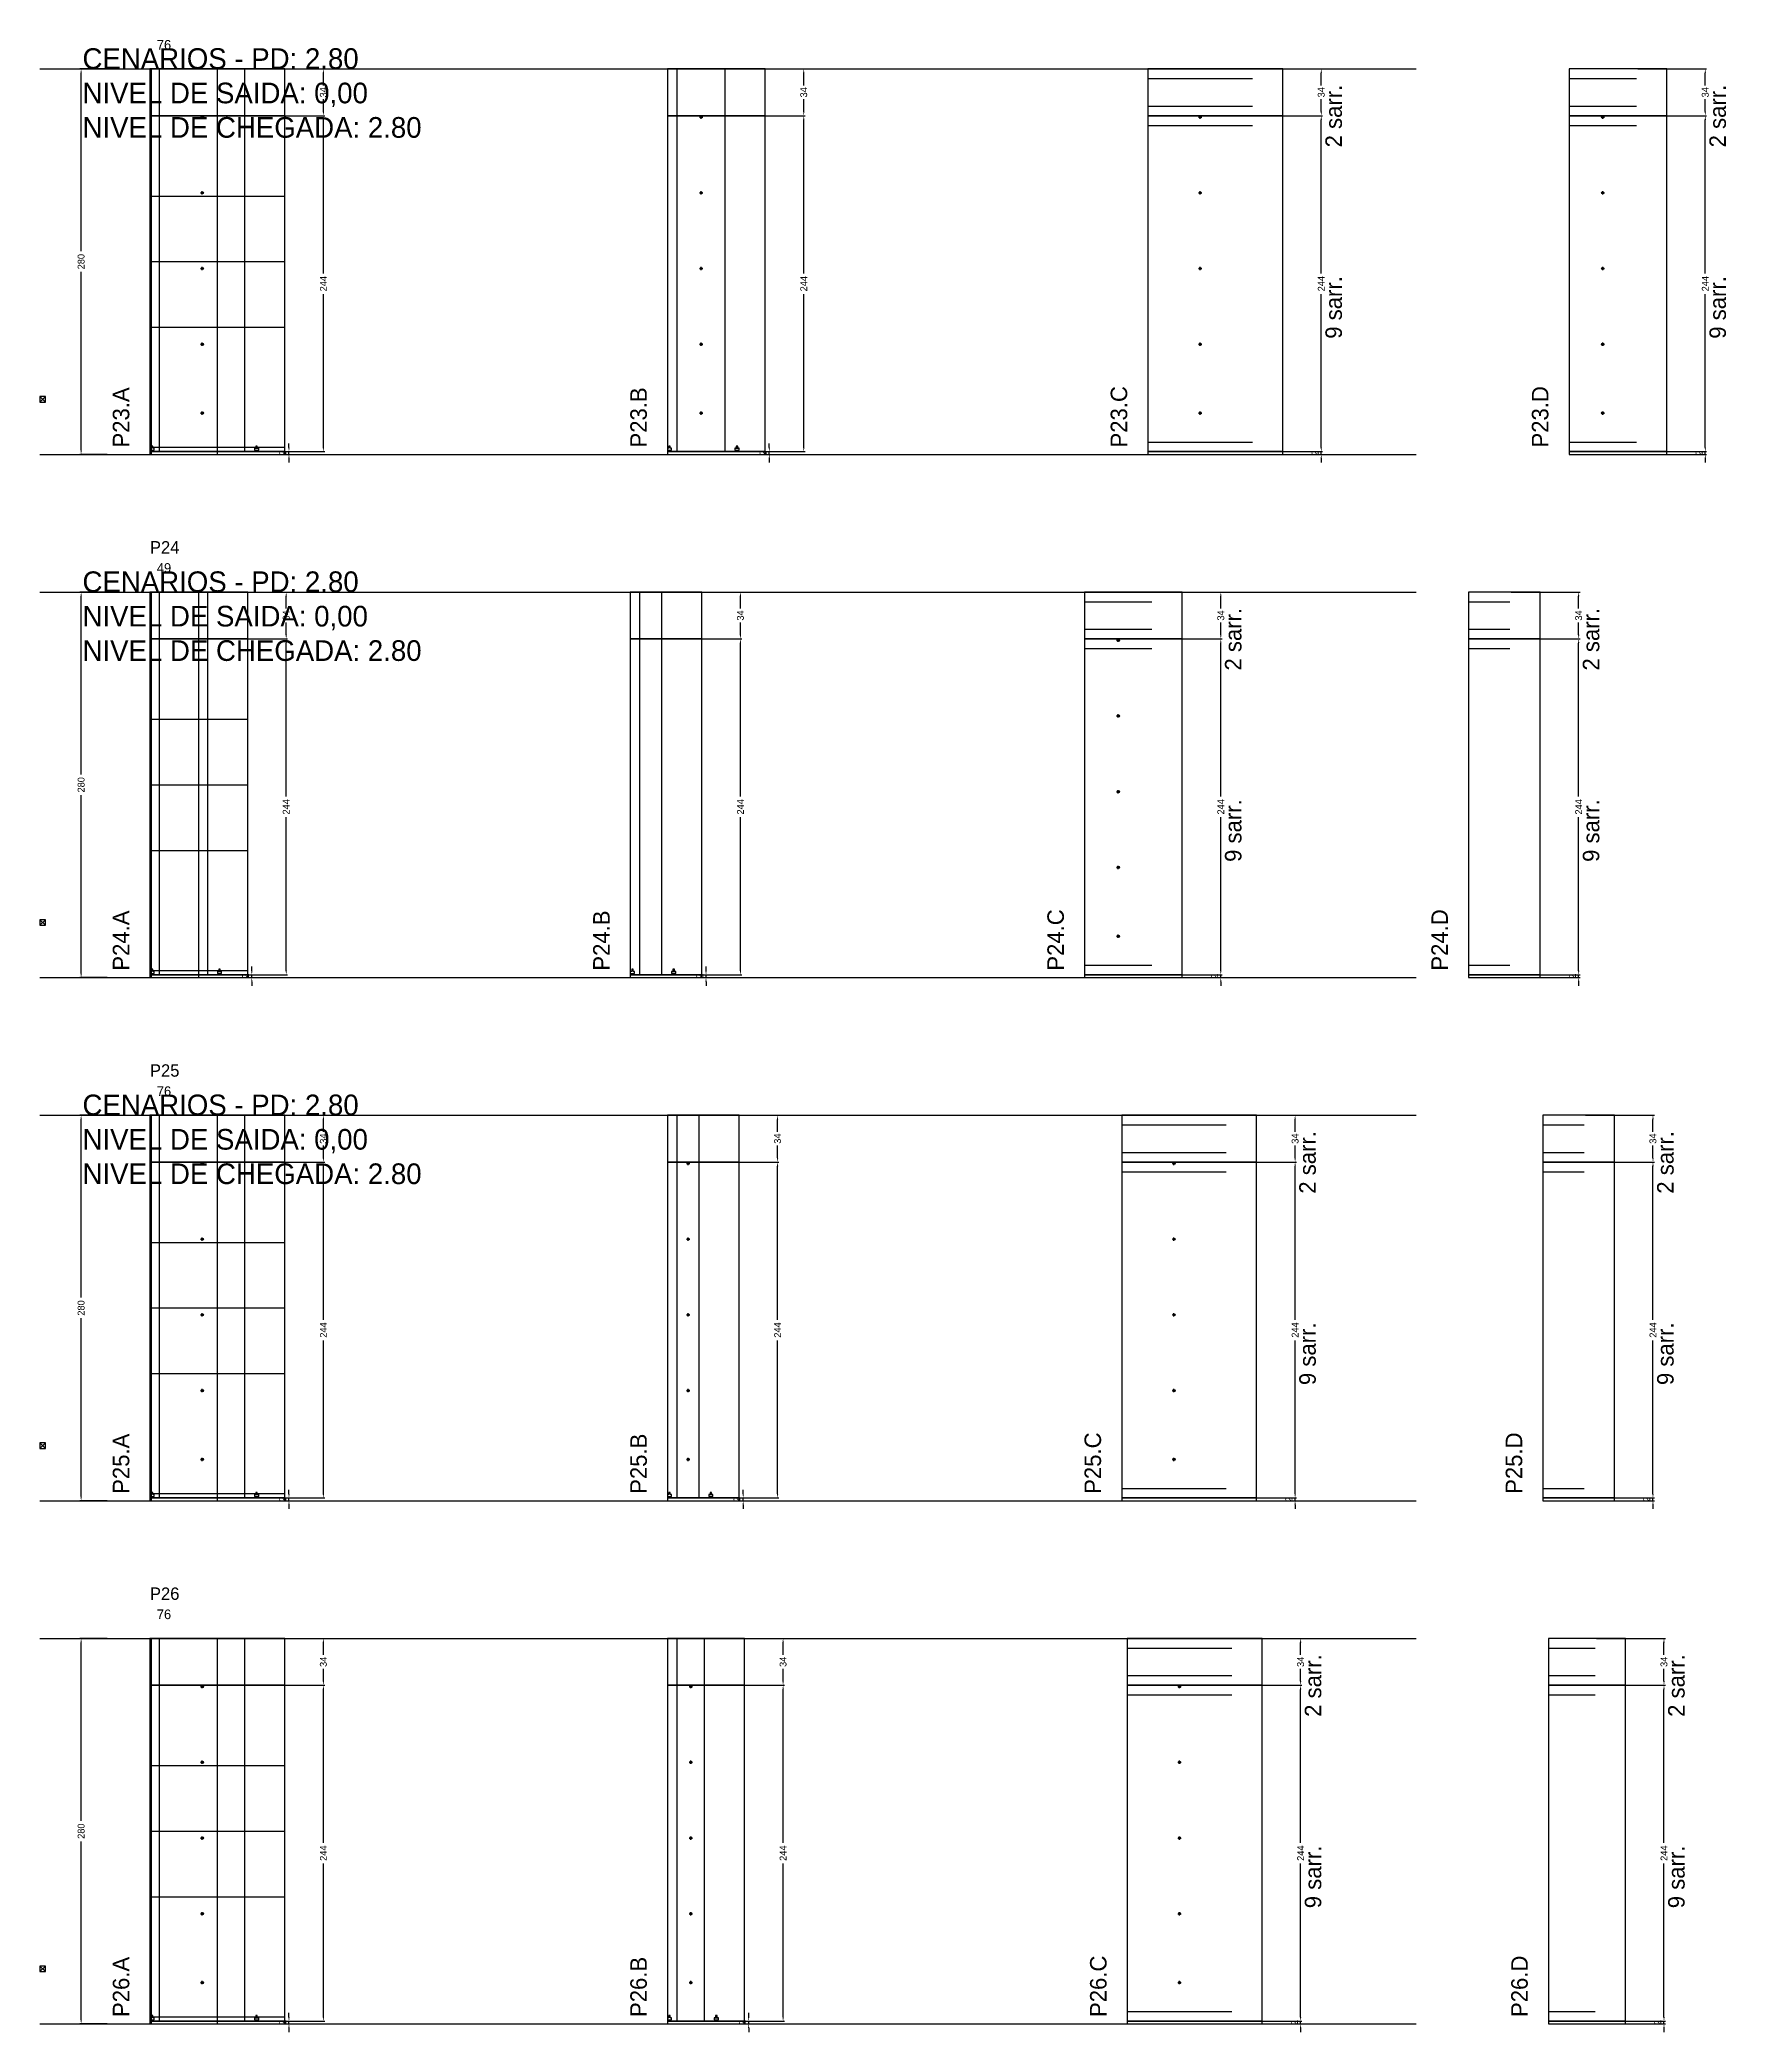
# Model space of a CAD drawing. Header units: centimetres. Extents: x -10500 to 4102, y -9886 to 295.
# Drawn here: x -7000 to -5775, y -9886 to -8439 of the extents above; entities that cross this region are included whole.
import ezdxf

# ---------------------------------------------------------------- set-up
doc = ezdxf.new("R2010")
doc.units = ezdxf.units.CM
doc.linetypes.add('DASHED', pattern=[2, -2])
for name, color, linetype in [('CHAPA', 140, 'Continuous'), ('COTA', 241, 'Continuous'), ('COTAS FURACAO', 16, 'Continuous'), ('Madeira', 30, 'Continuous'), ('MEIO_PONT', 160, 'Continuous'), ('NOMENCLATURA', 7, 'Continuous'), ('Nível', 160, 'Continuous'), ('Painéis', 200, 'Continuous'), ('Perfil Metálico', 150, 'Continuous'), ('SARR_2.2x7', 40, 'Continuous'), ('SARRAFO DE PRESSAO', 200, 'Continuous'), ('texto', 7, 'Continuous'), ('TEXTO_GERAL', 7, 'Continuous')]:
    doc.layers.add(name, color=color, linetype=linetype)
doc.dimstyles.new('PAINEL-NOVA', dxfattribs={"dimtxt": 5, "dimasz": 3, "dimexe": 1, "dimexo": 1, "dimgap": 1, "dimtad": 1, "dimcen": 2.5, "dimazin": 3, "dimtfac": 1, "dimtmove": 0, "dimatfit": 3})

# ---------------------------------------------------------------- blocks, each defined once
blk = doc.blocks.new('_CLOSEDFILLED')
at = {"color": 0, "linetype": 'BYBLOCK'}
blk.add_solid([(-1, 0.16), (0, 0), (-1, -0.16)], dxfattribs=at)
blk = doc.blocks.new('*D573')
for p, q in [((-6951, -8460), (-6971, -8460)), ((-6970, -8592.5), (-6970, -8463)), ((-6970, -8737), (-6970, -8607.5)), ((-6951, -8740), (-6971, -8740))]:
    blk.add_line(p, q)
at = {"layer": 'Defpoints'}
for p in [(-6950, -8460), (-6970, -8740), (-6950, -8740)]:
    blk.add_point(p, dxfattribs=at)
at = {"layer": 'COTA', "xscale": 3, "yscale": 3}
for p, rotation in [((-6970, -8460), 90), ((-6970, -8740), 270)]:
    blk.add_blockref('_CLOSEDFILLED', p, dxfattribs=dict(at, rotation=rotation))
at = {"layer": 'COTA', "insert": (-6970, -8600), "char_height": 5, "attachment_point": 5, "rotation": 90}
blk.add_mtext('280', dxfattribs=at)
blk = doc.blocks.new('MULDURA')
at = {"layer": 'Paineis'}
for p, q in [((0, 0), (4, 4)), ((4, 0), (0, 4))]:
    blk.add_line(p, q, dxfattribs=at)
blk.add_lwpolyline([(0, 0), (4, 0), (4, 4), (0, 4)], close=True, dxfattribs=at)
blk = doc.blocks.new('*D575')
for p, q in [((-6843, -8494), (-6793, -8494)), ((-6794, -8608.5), (-6794, -8497)), ((-6794, -8735), (-6794, -8623.5)), ((-6843, -8738), (-6793, -8738))]:
    blk.add_line(p, q)
at = {"layer": 'Defpoints'}
for p in [(-6844, -8494), (-6844, -8738), (-6794, -8738)]:
    blk.add_point(p, dxfattribs=at)
at = {"layer": 'COTA', "xscale": 3, "yscale": 3}
for p, rotation in [((-6794, -8494), 90), ((-6794, -8738), 270)]:
    blk.add_blockref('_CLOSEDFILLED', p, dxfattribs=dict(at, rotation=rotation))
at = {"layer": 'COTA', "insert": (-6794, -8616), "char_height": 5, "attachment_point": 5, "rotation": 90}
blk.add_mtext('244', dxfattribs=at)
blk = doc.blocks.new('*D576')
for p, q in [((-6843, -8460), (-6793, -8460)), ((-6794, -8472), (-6794, -8463)), ((-6843, -8494), (-6793, -8494)), ((-6794, -8491), (-6794, -8482))]:
    blk.add_line(p, q)
at = {"layer": 'Defpoints'}
for p in [(-6844, -8460), (-6844, -8494), (-6794, -8494)]:
    blk.add_point(p, dxfattribs=at)
at = {"layer": 'COTA', "xscale": 3, "yscale": 3}
for p, rotation in [((-6794, -8460), 90), ((-6794, -8494), 270)]:
    blk.add_blockref('_CLOSEDFILLED', p, dxfattribs=dict(at, rotation=rotation))
at = {"layer": 'COTA', "insert": (-6794, -8477), "char_height": 5, "attachment_point": 5, "rotation": 90}
blk.add_mtext('34', dxfattribs=at)
blk = doc.blocks.new('SLIPTEE')
at = {"layer": 'Paineis'}
blk.add_lwpolyline([(0, 0), (3, 0), (3, 1.5), (2, 1.5), (2, 3), (1, 3), (1, 1.5), (0, 1.5)], close=True, dxfattribs=at)
blk = doc.blocks.new('SLIPTDD')
at = {"layer": 'Paineis'}
blk.add_line((0, 1.5), (3, 1.5), dxfattribs=at)
blk.add_lwpolyline([(0, 0), (3, 0), (3, 1.5), (2, 1.5), (2, 3), (1, 3), (1, 1.5), (0, 1.5)], close=True, dxfattribs=at)
blk = doc.blocks.new('furacao')
at = {"layer": 'COTAS FURACAO'}
for p, q in [((-1.2, 0), (1.2, 0)), ((0, -1.2), (0, 1.2))]:
    blk.add_line(p, q, dxfattribs=at)
blk.add_circle((0, 0), 0.8, dxfattribs=at)
blk = doc.blocks.new('*D578')
for p, q in [((-6494, -8494), (-6444, -8494)), ((-6445, -8608.5), (-6445, -8497)), ((-6445, -8735), (-6445, -8623.5)), ((-6494, -8738), (-6444, -8738))]:
    blk.add_line(p, q)
at = {"layer": 'Defpoints'}
for p in [(-6495, -8494), (-6495, -8738), (-6445, -8738)]:
    blk.add_point(p, dxfattribs=at)
at = {"layer": 'COTA', "xscale": 3, "yscale": 3}
for p, rotation in [((-6445, -8494), 90), ((-6445, -8738), 270)]:
    blk.add_blockref('_CLOSEDFILLED', p, dxfattribs=dict(at, rotation=rotation))
at = {"layer": 'COTA', "insert": (-6445, -8616), "char_height": 5, "attachment_point": 5, "rotation": 90}
blk.add_mtext('244', dxfattribs=at)
blk = doc.blocks.new('*D579')
for p, q in [((-6494, -8460), (-6444, -8460)), ((-6445, -8472), (-6445, -8463)), ((-6494, -8494), (-6444, -8494)), ((-6445, -8491), (-6445, -8482))]:
    blk.add_line(p, q)
at = {"layer": 'Defpoints'}
for p in [(-6495, -8460), (-6495, -8494), (-6445, -8494)]:
    blk.add_point(p, dxfattribs=at)
at = {"layer": 'COTA', "xscale": 3, "yscale": 3}
for p, rotation in [((-6445, -8460), 90), ((-6445, -8494), 270)]:
    blk.add_blockref('_CLOSEDFILLED', p, dxfattribs=dict(at, rotation=rotation))
at = {"layer": 'COTA', "insert": (-6445, -8477), "char_height": 5, "attachment_point": 5, "rotation": 90}
blk.add_mtext('34', dxfattribs=at)
blk = doc.blocks.new('*D581')
for p, q in [((-6118, -8494), (-6068, -8494)), ((-6069, -8608.5), (-6069, -8497)), ((-6069, -8735), (-6069, -8623.5)), ((-6118, -8738), (-6068, -8738))]:
    blk.add_line(p, q)
at = {"layer": 'Defpoints'}
for p in [(-6119, -8494), (-6119, -8738), (-6069, -8738)]:
    blk.add_point(p, dxfattribs=at)
at = {"layer": 'COTA', "xscale": 3, "yscale": 3}
for p, rotation in [((-6069, -8494), 90), ((-6069, -8738), 270)]:
    blk.add_blockref('_CLOSEDFILLED', p, dxfattribs=dict(at, rotation=rotation))
at = {"layer": 'COTA', "insert": (-6069, -8616), "char_height": 5, "attachment_point": 5, "rotation": 90}
blk.add_mtext('244', dxfattribs=at)
blk = doc.blocks.new('*D582')
for p, q in [((-6118, -8460), (-6068, -8460)), ((-6069, -8472), (-6069, -8463)), ((-6118, -8494), (-6068, -8494)), ((-6069, -8491), (-6069, -8482))]:
    blk.add_line(p, q)
at = {"layer": 'Defpoints'}
for p in [(-6119, -8460), (-6119, -8494), (-6069, -8494)]:
    blk.add_point(p, dxfattribs=at)
at = {"layer": 'COTA', "xscale": 3, "yscale": 3}
for p, rotation in [((-6069, -8460), 90), ((-6069, -8494), 270)]:
    blk.add_blockref('_CLOSEDFILLED', p, dxfattribs=dict(at, rotation=rotation))
at = {"layer": 'COTA', "insert": (-6069, -8477), "char_height": 5, "attachment_point": 5, "rotation": 90}
blk.add_mtext('34', dxfattribs=at)
blk = doc.blocks.new('*D584')
for p, q in [((-5839, -8494), (-5789, -8494)), ((-5790, -8608.5), (-5790, -8497)), ((-5790, -8735), (-5790, -8623.5)), ((-5839, -8738), (-5789, -8738))]:
    blk.add_line(p, q)
at = {"layer": 'Defpoints'}
for p in [(-5840, -8494), (-5840, -8738), (-5790, -8738)]:
    blk.add_point(p, dxfattribs=at)
at = {"layer": 'COTA', "xscale": 3, "yscale": 3}
for p, rotation in [((-5790, -8494), 90), ((-5790, -8738), 270)]:
    blk.add_blockref('_CLOSEDFILLED', p, dxfattribs=dict(at, rotation=rotation))
at = {"layer": 'COTA', "insert": (-5790, -8616), "char_height": 5, "attachment_point": 5, "rotation": 90}
blk.add_mtext('244', dxfattribs=at)
blk = doc.blocks.new('*D585')
for p, q in [((-5839, -8460), (-5789, -8460)), ((-5790, -8472), (-5790, -8463)), ((-5839, -8494), (-5789, -8494)), ((-5790, -8491), (-5790, -8482))]:
    blk.add_line(p, q)
at = {"layer": 'Defpoints'}
for p in [(-5840, -8460), (-5840, -8494), (-5790, -8494)]:
    blk.add_point(p, dxfattribs=at)
at = {"layer": 'COTA', "xscale": 3, "yscale": 3}
for p, rotation in [((-5790, -8460), 90), ((-5790, -8494), 270)]:
    blk.add_blockref('_CLOSEDFILLED', p, dxfattribs=dict(at, rotation=rotation))
at = {"layer": 'COTA', "insert": (-5790, -8477), "char_height": 5, "attachment_point": 5, "rotation": 90}
blk.add_mtext('34', dxfattribs=at)
blk = doc.blocks.new('*D599')
for p, q in [((-6951, -8840), (-6971, -8840)), ((-6970, -8972.5), (-6970, -8843)), ((-6970, -9117), (-6970, -8987.5)), ((-6951, -9120), (-6971, -9120))]:
    blk.add_line(p, q)
at = {"layer": 'Defpoints'}
for p in [(-6950, -8840), (-6970, -9120), (-6950, -9120)]:
    blk.add_point(p, dxfattribs=at)
at = {"layer": 'COTA', "xscale": 3, "yscale": 3}
for p, rotation in [((-6970, -8840), 90), ((-6970, -9120), 270)]:
    blk.add_blockref('_CLOSEDFILLED', p, dxfattribs=dict(at, rotation=rotation))
at = {"layer": 'COTA', "insert": (-6970, -8980), "char_height": 5, "attachment_point": 5, "rotation": 90}
blk.add_mtext('280', dxfattribs=at)
blk = doc.blocks.new('*D601')
for p, q in [((-6870, -8874), (-6820, -8874)), ((-6821, -8988.5), (-6821, -8877)), ((-6821, -9115), (-6821, -9003.5)), ((-6870, -9118), (-6820, -9118))]:
    blk.add_line(p, q)
at = {"layer": 'Defpoints'}
for p in [(-6871, -8874), (-6871, -9118), (-6821, -9118)]:
    blk.add_point(p, dxfattribs=at)
at = {"layer": 'COTA', "xscale": 3, "yscale": 3}
for p, rotation in [((-6821, -8874), 90), ((-6821, -9118), 270)]:
    blk.add_blockref('_CLOSEDFILLED', p, dxfattribs=dict(at, rotation=rotation))
at = {"layer": 'COTA', "insert": (-6821, -8996), "char_height": 5, "attachment_point": 5, "rotation": 90}
blk.add_mtext('244', dxfattribs=at)
blk = doc.blocks.new('*D602')
for p, q in [((-6870, -8840), (-6820, -8840)), ((-6821, -8852), (-6821, -8843)), ((-6821, -8871), (-6821, -8862)), ((-6870, -8874), (-6820, -8874))]:
    blk.add_line(p, q)
at = {"layer": 'Defpoints'}
for p in [(-6871, -8840), (-6871, -8874), (-6821, -8874)]:
    blk.add_point(p, dxfattribs=at)
at = {"layer": 'COTA', "xscale": 3, "yscale": 3}
for p, rotation in [((-6821, -8840), 90), ((-6821, -8874), 270)]:
    blk.add_blockref('_CLOSEDFILLED', p, dxfattribs=dict(at, rotation=rotation))
at = {"layer": 'COTA', "insert": (-6821, -8857), "char_height": 5, "attachment_point": 5, "rotation": 90}
blk.add_mtext('34', dxfattribs=at)
blk = doc.blocks.new('*D604')
for p, q in [((-6540, -8874), (-6490, -8874)), ((-6491, -8988.5), (-6491, -8877)), ((-6491, -9115), (-6491, -9003.5)), ((-6540, -9118), (-6490, -9118))]:
    blk.add_line(p, q)
at = {"layer": 'Defpoints'}
for p in [(-6541, -8874), (-6541, -9118), (-6491, -9118)]:
    blk.add_point(p, dxfattribs=at)
at = {"layer": 'COTA', "xscale": 3, "yscale": 3}
for p, rotation in [((-6491, -8874), 90), ((-6491, -9118), 270)]:
    blk.add_blockref('_CLOSEDFILLED', p, dxfattribs=dict(at, rotation=rotation))
at = {"layer": 'COTA', "insert": (-6491, -8996), "char_height": 5, "attachment_point": 5, "rotation": 90}
blk.add_mtext('244', dxfattribs=at)
blk = doc.blocks.new('*D605')
for p, q in [((-6540, -8840), (-6490, -8840)), ((-6491, -8852), (-6491, -8843)), ((-6491, -8871), (-6491, -8862)), ((-6540, -8874), (-6490, -8874))]:
    blk.add_line(p, q)
at = {"layer": 'Defpoints'}
for p in [(-6541, -8840), (-6541, -8874), (-6491, -8874)]:
    blk.add_point(p, dxfattribs=at)
at = {"layer": 'COTA', "xscale": 3, "yscale": 3}
for p, rotation in [((-6491, -8840), 90), ((-6491, -8874), 270)]:
    blk.add_blockref('_CLOSEDFILLED', p, dxfattribs=dict(at, rotation=rotation))
at = {"layer": 'COTA', "insert": (-6491, -8857), "char_height": 5, "attachment_point": 5, "rotation": 90}
blk.add_mtext('34', dxfattribs=at)
blk = doc.blocks.new('*D607')
for p, q in [((-6191, -8874), (-6141, -8874)), ((-6142, -8988.5), (-6142, -8877)), ((-6142, -9115), (-6142, -9003.5)), ((-6191, -9118), (-6141, -9118))]:
    blk.add_line(p, q)
at = {"layer": 'Defpoints'}
for p in [(-6192, -8874), (-6192, -9118), (-6142, -9118)]:
    blk.add_point(p, dxfattribs=at)
at = {"layer": 'COTA', "xscale": 3, "yscale": 3}
for p, rotation in [((-6142, -8874), 90), ((-6142, -9118), 270)]:
    blk.add_blockref('_CLOSEDFILLED', p, dxfattribs=dict(at, rotation=rotation))
at = {"layer": 'COTA', "insert": (-6142, -8996), "char_height": 5, "attachment_point": 5, "rotation": 90}
blk.add_mtext('244', dxfattribs=at)
blk = doc.blocks.new('*D608')
for p, q in [((-6191, -8840), (-6141, -8840)), ((-6142, -8852), (-6142, -8843)), ((-6142, -8871), (-6142, -8862)), ((-6191, -8874), (-6141, -8874))]:
    blk.add_line(p, q)
at = {"layer": 'Defpoints'}
for p in [(-6192, -8840), (-6192, -8874), (-6142, -8874)]:
    blk.add_point(p, dxfattribs=at)
at = {"layer": 'COTA', "xscale": 3, "yscale": 3}
for p, rotation in [((-6142, -8840), 90), ((-6142, -8874), 270)]:
    blk.add_blockref('_CLOSEDFILLED', p, dxfattribs=dict(at, rotation=rotation))
at = {"layer": 'COTA', "insert": (-6142, -8857), "char_height": 5, "attachment_point": 5, "rotation": 90}
blk.add_mtext('34', dxfattribs=at)
blk = doc.blocks.new('*D610')
for p, q in [((-5931, -8874), (-5881, -8874)), ((-5882, -8988.5), (-5882, -8877)), ((-5882, -9115), (-5882, -9003.5)), ((-5931, -9118), (-5881, -9118))]:
    blk.add_line(p, q)
at = {"layer": 'Defpoints'}
for p in [(-5932, -8874), (-5932, -9118), (-5882, -9118)]:
    blk.add_point(p, dxfattribs=at)
at = {"layer": 'COTA', "xscale": 3, "yscale": 3}
for p, rotation in [((-5882, -8874), 90), ((-5882, -9118), 270)]:
    blk.add_blockref('_CLOSEDFILLED', p, dxfattribs=dict(at, rotation=rotation))
at = {"layer": 'COTA', "insert": (-5882, -8996), "char_height": 5, "attachment_point": 5, "rotation": 90}
blk.add_mtext('244', dxfattribs=at)
blk = doc.blocks.new('*D611')
for p, q in [((-5931, -8840), (-5881, -8840)), ((-5882, -8852), (-5882, -8843)), ((-5882, -8871), (-5882, -8862)), ((-5931, -8874), (-5881, -8874))]:
    blk.add_line(p, q)
at = {"layer": 'Defpoints'}
for p in [(-5932, -8840), (-5932, -8874), (-5882, -8874)]:
    blk.add_point(p, dxfattribs=at)
at = {"layer": 'COTA', "xscale": 3, "yscale": 3}
for p, rotation in [((-5882, -8840), 90), ((-5882, -8874), 270)]:
    blk.add_blockref('_CLOSEDFILLED', p, dxfattribs=dict(at, rotation=rotation))
at = {"layer": 'COTA', "insert": (-5882, -8857), "char_height": 5, "attachment_point": 5, "rotation": 90}
blk.add_mtext('34', dxfattribs=at)
blk = doc.blocks.new('*D625')
for p, q in [((-6951, -9220), (-6971, -9220)), ((-6970, -9352.5), (-6970, -9223)), ((-6970, -9497), (-6970, -9367.5)), ((-6951, -9500), (-6971, -9500))]:
    blk.add_line(p, q)
at = {"layer": 'Defpoints'}
for p in [(-6950, -9220), (-6970, -9500), (-6950, -9500)]:
    blk.add_point(p, dxfattribs=at)
at = {"layer": 'COTA', "xscale": 3, "yscale": 3}
for p, rotation in [((-6970, -9220), 90), ((-6970, -9500), 270)]:
    blk.add_blockref('_CLOSEDFILLED', p, dxfattribs=dict(at, rotation=rotation))
at = {"layer": 'COTA', "insert": (-6970, -9360), "char_height": 5, "attachment_point": 5, "rotation": 90}
blk.add_mtext('280', dxfattribs=at)
blk = doc.blocks.new('*D627')
for p, q in [((-6843, -9254), (-6793, -9254)), ((-6794, -9368.5), (-6794, -9257)), ((-6794, -9495), (-6794, -9383.5)), ((-6843, -9498), (-6793, -9498))]:
    blk.add_line(p, q)
at = {"layer": 'Defpoints'}
for p in [(-6844, -9254), (-6844, -9498), (-6794, -9498)]:
    blk.add_point(p, dxfattribs=at)
at = {"layer": 'COTA', "xscale": 3, "yscale": 3}
for p, rotation in [((-6794, -9254), 90), ((-6794, -9498), 270)]:
    blk.add_blockref('_CLOSEDFILLED', p, dxfattribs=dict(at, rotation=rotation))
at = {"layer": 'COTA', "insert": (-6794, -9376), "char_height": 5, "attachment_point": 5, "rotation": 90}
blk.add_mtext('244', dxfattribs=at)
blk = doc.blocks.new('*D628')
for p, q in [((-6843, -9220), (-6793, -9220)), ((-6794, -9232), (-6794, -9223)), ((-6794, -9251), (-6794, -9242)), ((-6843, -9254), (-6793, -9254))]:
    blk.add_line(p, q)
at = {"layer": 'Defpoints'}
for p in [(-6844, -9220), (-6844, -9254), (-6794, -9254)]:
    blk.add_point(p, dxfattribs=at)
at = {"layer": 'COTA', "xscale": 3, "yscale": 3}
for p, rotation in [((-6794, -9220), 90), ((-6794, -9254), 270)]:
    blk.add_blockref('_CLOSEDFILLED', p, dxfattribs=dict(at, rotation=rotation))
at = {"layer": 'COTA', "insert": (-6794, -9237), "char_height": 5, "attachment_point": 5, "rotation": 90}
blk.add_mtext('34', dxfattribs=at)
blk = doc.blocks.new('*D630')
for p, q in [((-6513, -9254), (-6463, -9254)), ((-6464, -9368.5), (-6464, -9257)), ((-6464, -9495), (-6464, -9383.5)), ((-6513, -9498), (-6463, -9498))]:
    blk.add_line(p, q)
at = {"layer": 'Defpoints'}
for p in [(-6514, -9254), (-6514, -9498), (-6464, -9498)]:
    blk.add_point(p, dxfattribs=at)
at = {"layer": 'COTA', "xscale": 3, "yscale": 3}
for p, rotation in [((-6464, -9254), 90), ((-6464, -9498), 270)]:
    blk.add_blockref('_CLOSEDFILLED', p, dxfattribs=dict(at, rotation=rotation))
at = {"layer": 'COTA', "insert": (-6464, -9376), "char_height": 5, "attachment_point": 5, "rotation": 90}
blk.add_mtext('244', dxfattribs=at)
blk = doc.blocks.new('*D631')
for p, q in [((-6513, -9220), (-6463, -9220)), ((-6464, -9232), (-6464, -9223)), ((-6464, -9251), (-6464, -9242)), ((-6513, -9254), (-6463, -9254))]:
    blk.add_line(p, q)
at = {"layer": 'Defpoints'}
for p in [(-6514, -9220), (-6514, -9254), (-6464, -9254)]:
    blk.add_point(p, dxfattribs=at)
at = {"layer": 'COTA', "xscale": 3, "yscale": 3}
for p, rotation in [((-6464, -9220), 90), ((-6464, -9254), 270)]:
    blk.add_blockref('_CLOSEDFILLED', p, dxfattribs=dict(at, rotation=rotation))
at = {"layer": 'COTA', "insert": (-6464, -9237), "char_height": 5, "attachment_point": 5, "rotation": 90}
blk.add_mtext('34', dxfattribs=at)
blk = doc.blocks.new('*D633')
for p, q in [((-6137, -9254), (-6087, -9254)), ((-6088, -9368.5), (-6088, -9257)), ((-6088, -9495), (-6088, -9383.5)), ((-6137, -9498), (-6087, -9498))]:
    blk.add_line(p, q)
at = {"layer": 'Defpoints'}
for p in [(-6138, -9254), (-6138, -9498), (-6088, -9498)]:
    blk.add_point(p, dxfattribs=at)
at = {"layer": 'COTA', "xscale": 3, "yscale": 3}
for p, rotation in [((-6088, -9254), 90), ((-6088, -9498), 270)]:
    blk.add_blockref('_CLOSEDFILLED', p, dxfattribs=dict(at, rotation=rotation))
at = {"layer": 'COTA', "insert": (-6088, -9376), "char_height": 5, "attachment_point": 5, "rotation": 90}
blk.add_mtext('244', dxfattribs=at)
blk = doc.blocks.new('*D634')
for p, q in [((-6137, -9220), (-6087, -9220)), ((-6088, -9232), (-6088, -9223)), ((-6088, -9251), (-6088, -9242)), ((-6137, -9254), (-6087, -9254))]:
    blk.add_line(p, q)
at = {"layer": 'Defpoints'}
for p in [(-6138, -9220), (-6138, -9254), (-6088, -9254)]:
    blk.add_point(p, dxfattribs=at)
at = {"layer": 'COTA', "xscale": 3, "yscale": 3}
for p, rotation in [((-6088, -9220), 90), ((-6088, -9254), 270)]:
    blk.add_blockref('_CLOSEDFILLED', p, dxfattribs=dict(at, rotation=rotation))
at = {"layer": 'COTA', "insert": (-6088, -9237), "char_height": 5, "attachment_point": 5, "rotation": 90}
blk.add_mtext('34', dxfattribs=at)
blk = doc.blocks.new('*D636')
for p, q in [((-5877, -9254), (-5827, -9254)), ((-5828, -9368.5), (-5828, -9257)), ((-5828, -9495), (-5828, -9383.5)), ((-5877, -9498), (-5827, -9498))]:
    blk.add_line(p, q)
at = {"layer": 'Defpoints'}
for p in [(-5878, -9254), (-5878, -9498), (-5828, -9498)]:
    blk.add_point(p, dxfattribs=at)
at = {"layer": 'COTA', "xscale": 3, "yscale": 3}
for p, rotation in [((-5828, -9254), 90), ((-5828, -9498), 270)]:
    blk.add_blockref('_CLOSEDFILLED', p, dxfattribs=dict(at, rotation=rotation))
at = {"layer": 'COTA', "insert": (-5828, -9376), "char_height": 5, "attachment_point": 5, "rotation": 90}
blk.add_mtext('244', dxfattribs=at)
blk = doc.blocks.new('*D637')
for p, q in [((-5877, -9220), (-5827, -9220)), ((-5828, -9232), (-5828, -9223)), ((-5828, -9251), (-5828, -9242)), ((-5877, -9254), (-5827, -9254))]:
    blk.add_line(p, q)
at = {"layer": 'Defpoints'}
for p in [(-5878, -9220), (-5878, -9254), (-5828, -9254)]:
    blk.add_point(p, dxfattribs=at)
at = {"layer": 'COTA', "xscale": 3, "yscale": 3}
for p, rotation in [((-5828, -9220), 90), ((-5828, -9254), 270)]:
    blk.add_blockref('_CLOSEDFILLED', p, dxfattribs=dict(at, rotation=rotation))
at = {"layer": 'COTA', "insert": (-5828, -9237), "char_height": 5, "attachment_point": 5, "rotation": 90}
blk.add_mtext('34', dxfattribs=at)
blk = doc.blocks.new('*D651')
for p, q in [((-6951, -9600), (-6971, -9600)), ((-6970, -9732.5), (-6970, -9603)), ((-6970, -9877), (-6970, -9747.5)), ((-6951, -9880), (-6971, -9880))]:
    blk.add_line(p, q)
at = {"layer": 'Defpoints'}
for p in [(-6950, -9600), (-6970, -9880), (-6950, -9880)]:
    blk.add_point(p, dxfattribs=at)
at = {"layer": 'COTA', "xscale": 3, "yscale": 3}
for p, rotation in [((-6970, -9600), 90), ((-6970, -9880), 270)]:
    blk.add_blockref('_CLOSEDFILLED', p, dxfattribs=dict(at, rotation=rotation))
at = {"layer": 'COTA', "insert": (-6970, -9740), "char_height": 5, "attachment_point": 5, "rotation": 90}
blk.add_mtext('280', dxfattribs=at)
blk = doc.blocks.new('*D653')
for p, q in [((-6843, -9634), (-6793, -9634)), ((-6794, -9748.5), (-6794, -9637)), ((-6794, -9875), (-6794, -9763.5)), ((-6843, -9878), (-6793, -9878))]:
    blk.add_line(p, q)
at = {"layer": 'Defpoints'}
for p in [(-6844, -9634), (-6844, -9878), (-6794, -9878)]:
    blk.add_point(p, dxfattribs=at)
at = {"layer": 'COTA', "xscale": 3, "yscale": 3}
for p, rotation in [((-6794, -9634), 90), ((-6794, -9878), 270)]:
    blk.add_blockref('_CLOSEDFILLED', p, dxfattribs=dict(at, rotation=rotation))
at = {"layer": 'COTA', "insert": (-6794, -9756), "char_height": 5, "attachment_point": 5, "rotation": 90}
blk.add_mtext('244', dxfattribs=at)
blk = doc.blocks.new('*D654')
for p, q in [((-6843, -9600), (-6793, -9600)), ((-6794, -9612), (-6794, -9603)), ((-6794, -9631), (-6794, -9622)), ((-6843, -9634), (-6793, -9634))]:
    blk.add_line(p, q)
at = {"layer": 'Defpoints'}
for p in [(-6844, -9600), (-6844, -9634), (-6794, -9634)]:
    blk.add_point(p, dxfattribs=at)
at = {"layer": 'COTA', "xscale": 3, "yscale": 3}
for p, rotation in [((-6794, -9600), 90), ((-6794, -9634), 270)]:
    blk.add_blockref('_CLOSEDFILLED', p, dxfattribs=dict(at, rotation=rotation))
at = {"layer": 'COTA', "insert": (-6794, -9617), "char_height": 5, "attachment_point": 5, "rotation": 90}
blk.add_mtext('34', dxfattribs=at)
blk = doc.blocks.new('*D656')
for p, q in [((-6509, -9634), (-6459, -9634)), ((-6460, -9748.5), (-6460, -9637)), ((-6460, -9875), (-6460, -9763.5)), ((-6509, -9878), (-6459, -9878))]:
    blk.add_line(p, q)
at = {"layer": 'Defpoints'}
for p in [(-6510, -9634), (-6510, -9878), (-6460, -9878)]:
    blk.add_point(p, dxfattribs=at)
at = {"layer": 'COTA', "xscale": 3, "yscale": 3}
for p, rotation in [((-6460, -9634), 90), ((-6460, -9878), 270)]:
    blk.add_blockref('_CLOSEDFILLED', p, dxfattribs=dict(at, rotation=rotation))
at = {"layer": 'COTA', "insert": (-6460, -9756), "char_height": 5, "attachment_point": 5, "rotation": 90}
blk.add_mtext('244', dxfattribs=at)
blk = doc.blocks.new('*D657')
for p, q in [((-6509, -9600), (-6459, -9600)), ((-6460, -9612), (-6460, -9603)), ((-6460, -9631), (-6460, -9622)), ((-6509, -9634), (-6459, -9634))]:
    blk.add_line(p, q)
at = {"layer": 'Defpoints'}
for p in [(-6510, -9600), (-6510, -9634), (-6460, -9634)]:
    blk.add_point(p, dxfattribs=at)
at = {"layer": 'COTA', "xscale": 3, "yscale": 3}
for p, rotation in [((-6460, -9600), 90), ((-6460, -9634), 270)]:
    blk.add_blockref('_CLOSEDFILLED', p, dxfattribs=dict(at, rotation=rotation))
at = {"layer": 'COTA', "insert": (-6460, -9617), "char_height": 5, "attachment_point": 5, "rotation": 90}
blk.add_mtext('34', dxfattribs=at)
blk = doc.blocks.new('*D659')
for p, q in [((-6133, -9634), (-6083, -9634)), ((-6084, -9748.5), (-6084, -9637)), ((-6084, -9875), (-6084, -9763.5)), ((-6133, -9878), (-6083, -9878))]:
    blk.add_line(p, q)
at = {"layer": 'Defpoints'}
for p in [(-6134, -9634), (-6134, -9878), (-6084, -9878)]:
    blk.add_point(p, dxfattribs=at)
at = {"layer": 'COTA', "xscale": 3, "yscale": 3}
for p, rotation in [((-6084, -9634), 90), ((-6084, -9878), 270)]:
    blk.add_blockref('_CLOSEDFILLED', p, dxfattribs=dict(at, rotation=rotation))
at = {"layer": 'COTA', "insert": (-6084, -9756), "char_height": 5, "attachment_point": 5, "rotation": 90}
blk.add_mtext('244', dxfattribs=at)
blk = doc.blocks.new('*D660')
for p, q in [((-6133, -9600), (-6083, -9600)), ((-6084, -9612), (-6084, -9603)), ((-6084, -9631), (-6084, -9622)), ((-6133, -9634), (-6083, -9634))]:
    blk.add_line(p, q)
at = {"layer": 'Defpoints'}
for p in [(-6134, -9600), (-6134, -9634), (-6084, -9634)]:
    blk.add_point(p, dxfattribs=at)
at = {"layer": 'COTA', "xscale": 3, "yscale": 3}
for p, rotation in [((-6084, -9600), 90), ((-6084, -9634), 270)]:
    blk.add_blockref('_CLOSEDFILLED', p, dxfattribs=dict(at, rotation=rotation))
at = {"layer": 'COTA', "insert": (-6084, -9617), "char_height": 5, "attachment_point": 5, "rotation": 90}
blk.add_mtext('34', dxfattribs=at)
blk = doc.blocks.new('*D662')
for p, q in [((-5869, -9634), (-5819, -9634)), ((-5820, -9748.5), (-5820, -9637)), ((-5820, -9875), (-5820, -9763.5)), ((-5869, -9878), (-5819, -9878))]:
    blk.add_line(p, q)
at = {"layer": 'Defpoints'}
for p in [(-5870, -9634), (-5870, -9878), (-5820, -9878)]:
    blk.add_point(p, dxfattribs=at)
at = {"layer": 'COTA', "xscale": 3, "yscale": 3}
for p, rotation in [((-5820, -9634), 90), ((-5820, -9878), 270)]:
    blk.add_blockref('_CLOSEDFILLED', p, dxfattribs=dict(at, rotation=rotation))
at = {"layer": 'COTA', "insert": (-5820, -9756), "char_height": 5, "attachment_point": 5, "rotation": 90}
blk.add_mtext('244', dxfattribs=at)
blk = doc.blocks.new('*D663')
for p, q in [((-5869, -9600), (-5819, -9600)), ((-5820, -9612), (-5820, -9603)), ((-5820, -9631), (-5820, -9622)), ((-5869, -9634), (-5819, -9634))]:
    blk.add_line(p, q)
at = {"layer": 'Defpoints'}
for p in [(-5870, -9600), (-5870, -9634), (-5820, -9634)]:
    blk.add_point(p, dxfattribs=at)
at = {"layer": 'COTA', "xscale": 3, "yscale": 3}
for p, rotation in [((-5820, -9600), 90), ((-5820, -9634), 270)]:
    blk.add_blockref('_CLOSEDFILLED', p, dxfattribs=dict(at, rotation=rotation))
at = {"layer": 'COTA', "insert": (-5820, -9617), "char_height": 5, "attachment_point": 5, "rotation": 90}
blk.add_mtext('34', dxfattribs=at)

msp = doc.modelspace()

# ---------------------------------------------------------------- linework, layer by layer
at = {"layer": 'CHAPA'}
for points in [[(-6920, -8740), (-6918.8, -8740), (-6918.8, -8460), (-6920, -8460)], [(-6920, -9120), (-6918.8, -9120), (-6918.8, -8840), (-6920, -8840)], [(-6920, -9500), (-6918.8, -9500), (-6918.8, -9220), (-6920, -9220)], [(-6920, -9880), (-6918.8, -9880), (-6918.8, -9600), (-6920, -9600)]]:
    msp.add_lwpolyline(points, close=True, dxfattribs=at)
at = {"layer": 'Madeira'}
for points in [[(-6920, -8552.4), (-6822, -8552.4)], [(-6920, -8647.6), (-6822, -8647.6)], [(-6920, -8932.4), (-6849, -8932.4)], [(-6920, -9027.6), (-6849, -9027.6)], [(-6920, -9312.4), (-6822, -9312.4)], [(-6920, -9407.6), (-6822, -9407.6)], [(-6920, -9692.4), (-6822, -9692.4)], [(-6920, -9787.6), (-6822, -9787.6)]]:
    msp.add_lwpolyline(points, dxfattribs=at)
at = {"layer": 'MEIO_PONT'}
for points in [[(-6920, -8600), (-6822, -8600)], [(-6920, -8980), (-6849, -8980)], [(-6920, -9360), (-6822, -9360)], [(-6920, -9740), (-6822, -9740)]]:
    msp.add_lwpolyline(points, dxfattribs=at)
at = {"layer": 'Nível', "linetype": 'DASHED'}
for points in [[(-7000, -8460), (-6000, -8460)], [(-7000, -8740), (-6000, -8740)], [(-7000, -8840), (-6000, -8840)], [(-7000, -9120), (-6000, -9120)], [(-7000, -9220), (-6000, -9220)], [(-7000, -9500), (-6000, -9500)], [(-7000, -9600), (-6000, -9600)], [(-7000, -9880), (-6000, -9880)]]:
    msp.add_lwpolyline(points, dxfattribs=at)
at = {"layer": 'Painéis'}
for points in [[(-6920, -8494), (-6822, -8494), (-6822, -8460), (-6920, -8460)], [(-6920, -8740), (-6822, -8740), (-6822, -8460), (-6920, -8460)], [(-6544, -8494), (-6473, -8494), (-6473, -8460), (-6544, -8460)], [(-6195, -8494), (-6097, -8494), (-6097, -8460), (-6195, -8460)], [(-5889, -8494), (-5818, -8494), (-5818, -8460), (-5889, -8460)], [(-6920, -8738), (-6822, -8738), (-6822, -8494), (-6920, -8494)], [(-6544, -8738), (-6473, -8738), (-6473, -8494), (-6544, -8494)], [(-6195, -8738), (-6097, -8738), (-6097, -8494), (-6195, -8494)], [(-5889, -8738), (-5818, -8738), (-5818, -8494), (-5889, -8494)], [(-6920, -8740), (-6822, -8740), (-6822, -8738), (-6920, -8738)], [(-6544, -8740), (-6473, -8740), (-6473, -8738), (-6544, -8738)], [(-6195, -8740), (-6097, -8740), (-6097, -8738), (-6195, -8738)], [(-5889, -8740), (-5818, -8740), (-5818, -8738), (-5889, -8738)], [(-6920, -8874), (-6849, -8874), (-6849, -8840), (-6920, -8840)], [(-6920, -9120), (-6849, -9120), (-6849, -8840), (-6920, -8840)], [(-6571, -8874), (-6519, -8874), (-6519, -8840), (-6571, -8840)], [(-6241, -8874), (-6170, -8874), (-6170, -8840), (-6241, -8840)], [(-5962, -8874), (-5910, -8874), (-5910, -8840), (-5962, -8840)], [(-6920, -9118), (-6849, -9118), (-6849, -8874), (-6920, -8874)], [(-6571, -9118), (-6519, -9118), (-6519, -8874), (-6571, -8874)], [(-6241, -9118), (-6170, -9118), (-6170, -8874), (-6241, -8874)], [(-5962, -9118), (-5910, -9118), (-5910, -8874), (-5962, -8874)], [(-6920, -9120), (-6849, -9120), (-6849, -9118), (-6920, -9118)], [(-6571, -9120), (-6519, -9120), (-6519, -9118), (-6571, -9118)], [(-6241, -9120), (-6170, -9120), (-6170, -9118), (-6241, -9118)], [(-5962, -9120), (-5910, -9120), (-5910, -9118), (-5962, -9118)], [(-6920, -9254), (-6822, -9254), (-6822, -9220), (-6920, -9220)], [(-6920, -9500), (-6822, -9500), (-6822, -9220), (-6920, -9220)], [(-6544, -9254), (-6492, -9254), (-6492, -9220), (-6544, -9220)], [(-6214, -9254), (-6116, -9254), (-6116, -9220), (-6214, -9220)], [(-5908, -9254), (-5856, -9254), (-5856, -9220), (-5908, -9220)], [(-6920, -9498), (-6822, -9498), (-6822, -9254), (-6920, -9254)], [(-6544, -9498), (-6492, -9498), (-6492, -9254), (-6544, -9254)], [(-6214, -9498), (-6116, -9498), (-6116, -9254), (-6214, -9254)], [(-5908, -9498), (-5856, -9498), (-5856, -9254), (-5908, -9254)], [(-6920, -9500), (-6822, -9500), (-6822, -9498), (-6920, -9498)], [(-6544, -9500), (-6492, -9500), (-6492, -9498), (-6544, -9498)], [(-6214, -9500), (-6116, -9500), (-6116, -9498), (-6214, -9498)], [(-5908, -9500), (-5856, -9500), (-5856, -9498), (-5908, -9498)], [(-6920, -9634), (-6822, -9634), (-6822, -9600), (-6920, -9600)], [(-6920, -9880), (-6822, -9880), (-6822, -9600), (-6920, -9600)], [(-6544, -9634), (-6488, -9634), (-6488, -9600), (-6544, -9600)], [(-6210, -9634), (-6112, -9634), (-6112, -9600), (-6210, -9600)], [(-5904, -9634), (-5848, -9634), (-5848, -9600), (-5904, -9600)], [(-6920, -9878), (-6822, -9878), (-6822, -9634), (-6920, -9634)], [(-6544, -9878), (-6488, -9878), (-6488, -9634), (-6544, -9634)], [(-6210, -9878), (-6112, -9878), (-6112, -9634), (-6210, -9634)], [(-5904, -9878), (-5848, -9878), (-5848, -9634), (-5904, -9634)], [(-6920, -9880), (-6822, -9880), (-6822, -9878), (-6920, -9878)], [(-6544, -9880), (-6488, -9880), (-6488, -9878), (-6544, -9878)], [(-6210, -9880), (-6112, -9880), (-6112, -9878), (-6210, -9878)], [(-5904, -9880), (-5848, -9880), (-5848, -9878), (-5904, -9878)]]:
    msp.add_lwpolyline(points, close=True, dxfattribs=at)
at = {"layer": 'Perfil Metálico'}
for p, q in [((-6871, -8740), (-6871, -8460)), ((-6884.5, -9120), (-6884.5, -8840)), ((-6871, -9500), (-6871, -9220)), ((-6871, -9880), (-6871, -9600))]:
    msp.add_line(p, q, dxfattribs=at)
at = {"layer": 'SARR_2.2x7'}
for points in [[(-6913, -8494), (-6913, -8460)], [(-6851, -8494), (-6851, -8460)], [(-6537, -8494), (-6537, -8460)], [(-6502, -8494), (-6502, -8460)], [(-6195, -8467), (-6119, -8467)], [(-5889, -8467), (-5840, -8467)], [(-6195, -8487), (-6119, -8487)], [(-5889, -8487), (-5840, -8487)], [(-6195, -8501), (-6119, -8501)], [(-5889, -8501), (-5840, -8501)], [(-6195, -8731), (-6119, -8731)], [(-5889, -8731), (-5840, -8731)], [(-6913, -8874), (-6913, -8840)], [(-6878, -8874), (-6878, -8840)], [(-6564, -8874), (-6564, -8840)], [(-6548, -8874), (-6548, -8840)], [(-6241, -8847), (-6192, -8847)], [(-5962, -8847), (-5932, -8847)], [(-6241, -8867), (-6192, -8867)], [(-5962, -8867), (-5932, -8867)], [(-6241, -8881), (-6192, -8881)], [(-5962, -8881), (-5932, -8881)], [(-6241, -9111), (-6192, -9111)], [(-5962, -9111), (-5932, -9111)], [(-6913, -9254), (-6913, -9220)], [(-6851, -9254), (-6851, -9220)], [(-6537, -9254), (-6537, -9220)], [(-6521, -9254), (-6521, -9220)], [(-6214, -9227), (-6138, -9227)], [(-5908, -9227), (-5878, -9227)], [(-6214, -9247), (-6138, -9247)], [(-6214, -9261), (-6138, -9261)], [(-5908, -9247), (-5878, -9247)], [(-5908, -9261), (-5878, -9261)], [(-6214, -9491), (-6138, -9491)], [(-5908, -9491), (-5878, -9491)], [(-6913, -9634), (-6913, -9600)], [(-6851, -9634), (-6851, -9600)], [(-6537, -9634), (-6537, -9600)], [(-6517, -9634), (-6517, -9600)], [(-6210, -9607), (-6134, -9607)], [(-5904, -9607), (-5870, -9607)], [(-6210, -9627), (-6134, -9627)], [(-5904, -9627), (-5870, -9627)], [(-6210, -9641), (-6134, -9641)], [(-5904, -9641), (-5870, -9641)], [(-6210, -9871), (-6134, -9871)], [(-5904, -9871), (-5870, -9871)]]:
    msp.add_lwpolyline(points, dxfattribs=at)
at = {"layer": 'SARR_2.2x7', "linetype": 'DASHED'}
for points in [[(-6913, -8738), (-6913, -8494)], [(-6851, -8738), (-6851, -8494)], [(-6537, -8738), (-6537, -8494)], [(-6502, -8738), (-6502, -8494)], [(-6913, -9118), (-6913, -8874)], [(-6878, -9118), (-6878, -8874)], [(-6564, -9118), (-6564, -8874)], [(-6548, -9118), (-6548, -8874)], [(-6913, -9498), (-6913, -9254)], [(-6851, -9498), (-6851, -9254)], [(-6537, -9498), (-6537, -9254)], [(-6521, -9498), (-6521, -9254)], [(-6913, -9878), (-6913, -9634)], [(-6851, -9878), (-6851, -9634)], [(-6537, -9878), (-6537, -9634)], [(-6517, -9878), (-6517, -9634)]]:
    msp.add_lwpolyline(points, dxfattribs=at)
at = {"layer": 'SARRAFO DE PRESSAO'}
for points in [[(-6920, -8740), (-6822, -8740), (-6822, -8735), (-6920, -8735)], [(-6920, -9120), (-6849, -9120), (-6849, -9115), (-6920, -9115)], [(-6920, -9500), (-6822, -9500), (-6822, -9495), (-6920, -9495)], [(-6920, -9880), (-6822, -9880), (-6822, -9875), (-6920, -9875)]]:
    msp.add_lwpolyline(points, close=True, dxfattribs=at)

# ---------------------------------------------------------------- block references
at = {"layer": 'COTA'}
for name, p in [('furacao', (-6882, -8495)), ('furacao', (-6519.5, -8495)), ('furacao', (-6157, -8495)), ('furacao', (-5864.5, -8495)), ('furacao', (-6882, -8550)), ('furacao', (-6519.5, -8550)), ('furacao', (-6157, -8550)), ('furacao', (-5864.5, -8550)), ('furacao', (-6882, -8605)), ('furacao', (-6519.5, -8605)), ('furacao', (-6157, -8605)), ('furacao', (-5864.5, -8605)), ('furacao', (-6882, -8660)), ('furacao', (-6519.5, -8660)), ('furacao', (-6157, -8660)), ('furacao', (-5864.5, -8660)), ('MULDURA', (-7000, -8702)), ('furacao', (-6882, -8710)), ('furacao', (-6519.5, -8710)), ('furacao', (-6157, -8710)), ('furacao', (-5864.5, -8710)), ('SLIPTEE', (-6920, -8737)), ('SLIPTDD', (-6844, -8737)), ('SLIPTEE', (-6544, -8737)), ('SLIPTDD', (-6495, -8737)), ('furacao', (-6216.5, -8875)), ('furacao', (-6216.5, -8930)), ('furacao', (-6216.5, -8985)), ('furacao', (-6216.5, -9040)), ('MULDURA', (-7000, -9082)), ('furacao', (-6216.5, -9090)), ('SLIPTEE', (-6920, -9117)), ('SLIPTDD', (-6871, -9117)), ('SLIPTEE', (-6571, -9117)), ('SLIPTDD', (-6541, -9117)), ('furacao', (-6882, -9255)), ('furacao', (-6529, -9255)), ('furacao', (-6176, -9255)), ('furacao', (-6882, -9310)), ('furacao', (-6529, -9310)), ('furacao', (-6176, -9310)), ('furacao', (-6882, -9365)), ('furacao', (-6529, -9365)), ('furacao', (-6176, -9365)), ('furacao', (-6882, -9420)), ('furacao', (-6529, -9420)), ('furacao', (-6176, -9420)), ('MULDURA', (-7000, -9462)), ('furacao', (-6882, -9470)), ('furacao', (-6529, -9470)), ('furacao', (-6176, -9470)), ('SLIPTEE', (-6920, -9497)), ('SLIPTDD', (-6844, -9497)), ('SLIPTEE', (-6544, -9497)), ('SLIPTDD', (-6514, -9497)), ('furacao', (-6882, -9635)), ('furacao', (-6527, -9635)), ('furacao', (-6172, -9635)), ('furacao', (-6882, -9690)), ('furacao', (-6527, -9690)), ('furacao', (-6172, -9690)), ('furacao', (-6882, -9745)), ('furacao', (-6527, -9745)), ('furacao', (-6172, -9745)), ('furacao', (-6882, -9800)), ('furacao', (-6527, -9800)), ('furacao', (-6172, -9800)), ('MULDURA', (-7000, -9842)), ('furacao', (-6882, -9850)), ('furacao', (-6527, -9850)), ('furacao', (-6172, -9850)), ('SLIPTEE', (-6920, -9877)), ('SLIPTDD', (-6844, -9877)), ('SLIPTEE', (-6544, -9877)), ('SLIPTDD', (-6510, -9877))]:
    msp.add_blockref(name, p, dxfattribs=at)

# ---------------------------------------------------------------- texts
at = {"layer": 'NOMENCLATURA'}
for s, p in [('CENARIOS - PD: 2.80', (-6969, -8460)), ('NIVEL DE SAIDA: 0,00', (-6969, -8485)), ('NIVEL DE CHEGADA: 2.80', (-6969, -8510)), ('CENARIOS - PD: 2.80', (-6969, -8840)), ('NIVEL DE SAIDA: 0,00', (-6969, -8865)), ('NIVEL DE CHEGADA: 2.80', (-6969, -8890)), ('CENARIOS - PD: 2.80', (-6969, -9220)), ('NIVEL DE SAIDA: 0,00', (-6969, -9245)), ('NIVEL DE CHEGADA: 2.80', (-6969, -9270))]:
    msp.add_text(s, height=15, dxfattribs=at).set_placement(p)
for s, p in [('2 sarr.', (-6054, -8517)), ('2 sarr.', (-5775, -8517)), ('9 sarr.', (-6054, -8656)), ('9 sarr.', (-5775, -8656)), ('P23.A', (-6935, -8735)), ('P23.B', (-6559, -8735)), ('P23.C', (-6210, -8735)), ('P23.D', (-5904, -8735)), ('2 sarr.', (-6127, -8897)), ('2 sarr.', (-5867, -8897)), ('9 sarr.', (-6127, -9036)), ('9 sarr.', (-5867, -9036)), ('P24.A', (-6935, -9115)), ('P24.B', (-6586, -9115)), ('P24.C', (-6256, -9115)), ('P24.D', (-5977, -9115)), ('2 sarr.', (-6073, -9277)), ('2 sarr.', (-5813, -9277)), ('9 sarr.', (-6073, -9416)), ('9 sarr.', (-5813, -9416)), ('P25.A', (-6935, -9495)), ('P25.B', (-6559, -9495)), ('P25.C', (-6229, -9495)), ('P25.D', (-5923, -9495)), ('2 sarr.', (-6069, -9657)), ('2 sarr.', (-5805, -9657)), ('9 sarr.', (-6069, -9796)), ('9 sarr.', (-5805, -9796)), ('P26.A', (-6935, -9875)), ('P26.B', (-6559, -9875)), ('P26.C', (-6225, -9875)), ('P26.D', (-5919, -9875))]:
    msp.add_text(s, height=12, rotation=90, dxfattribs=at).set_placement(p)
at = {"layer": 'texto'}
for s, p in [('76', (-6915, -8446)), ('49', (-6915, -8826)), ('76', (-6915, -9206)), ('76', (-6915, -9586))]:
    msp.add_text(s, height=7, dxfattribs=at).set_placement(p)
at = {"layer": 'TEXTO_GERAL'}
for s, p in [('P24', (-6920, -8812)), ('P25', (-6920, -9192)), ('P26', (-6920, -9572))]:
    msp.add_text(s, height=9, dxfattribs=at).set_placement(p)

# ---------------------------------------------------------------- dimensions: what is measured, and where the dimension line sits
at = {"layer": 'COTA'}
for base, p1, p2, picture, middle in [((-6970, -8740), (-6950, -8740), (-6950, -8460), '*D573', (-6970, -8600)), ((-6794, -8494), (-6844, -8494), (-6844, -8460), '*D576', (-6794, -8477)), ((-6445, -8494), (-6495, -8494), (-6495, -8460), '*D579', (-6445, -8477)), ((-6069, -8494), (-6119, -8494), (-6119, -8460), '*D582', (-6069, -8477)), ((-5790, -8494), (-5840, -8494), (-5840, -8460), '*D585', (-5790, -8477)), ((-6794, -8738), (-6844, -8738), (-6844, -8494), '*D575', (-6794, -8616)), ((-6445, -8738), (-6495, -8738), (-6495, -8494), '*D578', (-6445, -8616)), ((-6069, -8738), (-6119, -8738), (-6119, -8494), '*D581', (-6069, -8616)), ((-5790, -8738), (-5840, -8738), (-5840, -8494), '*D584', (-5790, -8616)), ((-6970, -9120), (-6950, -9120), (-6950, -8840), '*D599', (-6970, -8980)), ((-6821, -8874), (-6871, -8874), (-6871, -8840), '*D602', (-6821, -8857)), ((-6491, -8874), (-6541, -8874), (-6541, -8840), '*D605', (-6491, -8857)), ((-6142, -8874), (-6192, -8874), (-6192, -8840), '*D608', (-6142, -8857)), ((-5882, -8874), (-5932, -8874), (-5932, -8840), '*D611', (-5882, -8857)), ((-6821, -9118), (-6871, -9118), (-6871, -8874), '*D601', (-6821, -8996)), ((-6491, -9118), (-6541, -9118), (-6541, -8874), '*D604', (-6491, -8996)), ((-6142, -9118), (-6192, -9118), (-6192, -8874), '*D607', (-6142, -8996)), ((-5882, -9118), (-5932, -9118), (-5932, -8874), '*D610', (-5882, -8996)), ((-6970, -9500), (-6950, -9500), (-6950, -9220), '*D625', (-6970, -9360)), ((-6794, -9254), (-6844, -9254), (-6844, -9220), '*D628', (-6794, -9237)), ((-6464, -9254), (-6514, -9254), (-6514, -9220), '*D631', (-6464, -9237)), ((-6088, -9254), (-6138, -9254), (-6138, -9220), '*D634', (-6088, -9237)), ((-5828, -9254), (-5878, -9254), (-5878, -9220), '*D637', (-5828, -9237)), ((-6794, -9498), (-6844, -9498), (-6844, -9254), '*D627', (-6794, -9376)), ((-6464, -9498), (-6514, -9498), (-6514, -9254), '*D630', (-6464, -9376)), ((-6088, -9498), (-6138, -9498), (-6138, -9254), '*D633', (-6088, -9376)), ((-5828, -9498), (-5878, -9498), (-5878, -9254), '*D636', (-5828, -9376)), ((-6970, -9880), (-6950, -9880), (-6950, -9600), '*D651', (-6970, -9740)), ((-6794, -9634), (-6844, -9634), (-6844, -9600), '*D654', (-6794, -9617)), ((-6460, -9634), (-6510, -9634), (-6510, -9600), '*D657', (-6460, -9617)), ((-6084, -9634), (-6134, -9634), (-6134, -9600), '*D660', (-6084, -9617)), ((-5820, -9634), (-5870, -9634), (-5870, -9600), '*D663', (-5820, -9617)), ((-6794, -9878), (-6844, -9878), (-6844, -9634), '*D653', (-6794, -9756)), ((-6460, -9878), (-6510, -9878), (-6510, -9634), '*D656', (-6460, -9756)), ((-6084, -9878), (-6134, -9878), (-6134, -9634), '*D659', (-6084, -9756)), ((-5820, -9878), (-5870, -9878), (-5870, -9634), '*D662', (-5820, -9756))]:
    dim = msp.add_linear_dim(base=base, p1=p1, p2=p2, angle=90, dimstyle='PAINEL-NOVA', dxfattribs=at)
    dim.commit()
    dim.dimension.update_dxf_attribs({"geometry": picture, "text_midpoint": middle})
for base, p1, p2 in [((-6819, -8740), (-6844, -8740), (-6844, -8738)), ((-6470, -8740), (-6495, -8740), (-6495, -8738)), ((-6069, -8740), (-6119, -8740), (-6119, -8738)), ((-5790, -8740), (-5840, -8740), (-5840, -8738)), ((-6846, -9120), (-6871, -9120), (-6871, -9118)), ((-6516, -9120), (-6541, -9120), (-6541, -9118)), ((-6142, -9120), (-6192, -9120), (-6192, -9118)), ((-5882, -9120), (-5932, -9120), (-5932, -9118)), ((-6819, -9500), (-6844, -9500), (-6844, -9498)), ((-6489, -9500), (-6514, -9500), (-6514, -9498)), ((-6088, -9500), (-6138, -9500), (-6138, -9498)), ((-5828, -9500), (-5878, -9500), (-5878, -9498)), ((-6819, -9880), (-6844, -9880), (-6844, -9878)), ((-6485, -9880), (-6510, -9880), (-6510, -9878)), ((-6084, -9880), (-6134, -9880), (-6134, -9878)), ((-5820, -9880), (-5870, -9880), (-5870, -9878))]:
    msp.add_linear_dim(base=base, p1=p1, p2=p2, angle=90, dimstyle='PAINEL-NOVA', dxfattribs=at).render()

doc.saveas('drawing.dxf')
